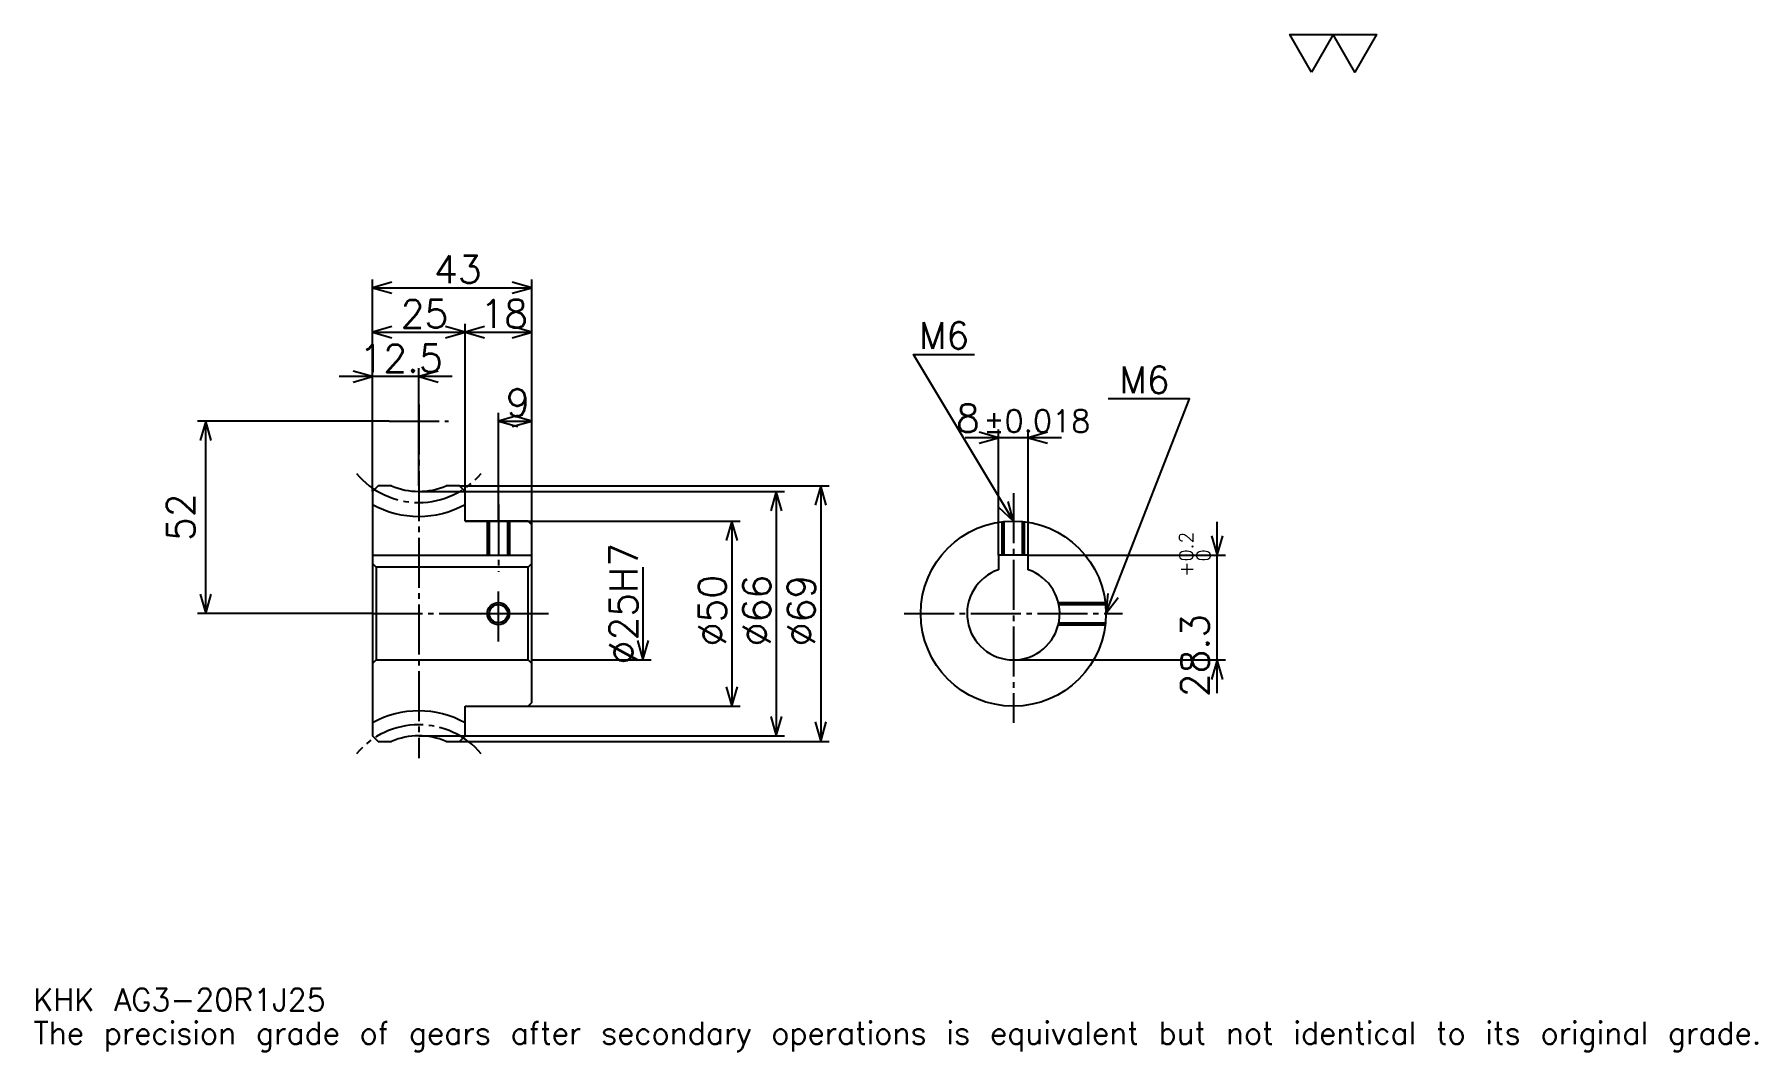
# Model space of a CAD drawing. Extents: x 15 to 480, y 6 to 280.
import ezdxf

# ---------------------------------------------------------------- set-up
doc = ezdxf.new("R2010")
doc.units = 0
doc.linetypes.add('DASHDOT', pattern=[18, 13.5, -1.5, 1.5, -1.5])
doc.layers.get('0').update_dxf_attribs({"linetype": 'CONTINUOUS'})
doc.layers.add('DASHDOT', color=6, linetype='DASHDOT')
doc.styles.add('KANJI', font='TXT', dxfattribs={"bigfont": 'BIGFONT'})

msp = doc.modelspace()

# ---------------------------------------------------------------- linework, layer by layer
at = {"color": 5}
for p, q in [((106.5, 158.25), (106.5, 214)), ((149.5, 158.25), (149.5, 214)), ((106.5, 211.75), (149.5, 211.75)), ((131.5, 158.25), (131.5, 202)), ((106.5, 199.75), (131.5, 199.75)), ((131.5, 199.75), (149.5, 199.75)), ((128, 187.75), (97.5, 187.75)), ((119, 158.25), (119, 190)), ((140.5, 158.25), (140.5, 178)), ((111, 175.75), (59.25, 175.75)), ((61.5, 123.75), (61.5, 175.75)), ((140.5, 175.75), (149.5, 175.75)), ((275.5, 139.550003), (275.5, 173.5)), ((283.5, 139.550003), (283.5, 173.5)), ((292.5, 171.25), (266.5, 171.25)), ((106.5, 156.75), (106.5, 158.25)), ((130, 158.25), (149.5, 158.25)), ((131.5, 156.75), (131.5, 158.25)), ((140.5, 148.75), (140.5, 158.25)), ((140.5, 148.75), (140.5, 158.25)), ((149.5, 158.25), (229.75, 158.25)), ((149.5, 147.75), (149.5, 158.25)), ((227.5, 158.25), (227.5, 89.25)), ((119, 156.75), (149.5, 156.75)), ((149.5, 156.75), (217.75, 156.75)), ((215.5, 156.75), (215.5, 90.75)), ((131.5, 148.75), (149.5, 148.75)), ((149.5, 148.75), (205.75, 148.75)), ((203.5, 148.75), (203.5, 98.75)), ((334.5, 102.25), (334.5, 148.550003)), ((283.5, 139.550003), (336.75, 139.550003)), ((179.5, 136.25), (179.5, 111.25)), ((106.5, 123.75), (59.25, 123.75)), ((149.5, 111.25), (181.75, 111.25)), ((279.5, 111.25), (336.75, 111.25)), ((131.5, 98.75), (149.5, 98.75)), ((149.5, 98.75), (205.75, 98.75)), ((119, 90.75), (149.5, 90.75)), ((130, 89.25), (149.5, 89.25)), ((149.5, 90.75), (217.75, 90.75)), ((149.5, 89.25), (229.75, 89.25))]:
    msp.add_line(p, q, dxfattribs=at)
at = {"color": 4}
for p, q in [((106.5, 139.550003), (149.5, 139.550003)), ((149.5, 137.25), (148.5, 136.25)), ((106.5, 110.25), (107.5, 111.25)), ((149.5, 110.25), (148.5, 111.25))]:
    msp.add_line(p, q, dxfattribs=at)
at = {"color": 7}
msp.add_lwpolyline([(360, 270), (354.149994, 280.140015), (377.549988, 280.140015), (371.700012, 270), (365.850006, 280.140015), (360, 270)], dxfattribs=at)
at = {"color": 5}
for points in [[(111.75, 213.25), (106.5, 211.75), (111.75, 210.25)], [(144.25, 210.25), (149.5, 211.75), (144.25, 213.25)], [(111.75, 201.25), (106.5, 199.75), (111.75, 198.25)], [(126.25, 198.25), (131.5, 199.75), (126.25, 201.25)], [(136.75, 201.25), (131.5, 199.75), (136.75, 198.25)], [(144.25, 198.25), (149.5, 199.75), (144.25, 201.25)], [(279.5, 148.75), (252.5, 193.75), (269, 193.75)], [(101.25, 186.25), (106.5, 187.75), (101.25, 189.25)], [(124.25, 189.25), (119, 187.75), (124.25, 186.25)], [(304.5, 123.75), (327, 181.75), (305.100006, 181.75)], [(145.75, 177.25), (140.5, 175.75), (145.75, 174.25)], [(144.25, 174.25), (149.5, 175.75), (144.25, 177.25)], [(63, 170.5), (61.5, 175.75), (60, 170.5)], [(270.25, 169.75), (275.5, 171.25), (270.25, 172.75)], [(288.75, 172.75), (283.5, 171.25), (288.75, 169.75)], [(229, 153), (227.5, 158.25), (226, 153)], [(217, 151.5), (215.5, 156.75), (214, 151.5)], [(275.512665, 152.480103), (279.5, 148.75), (278.085144, 154.02359)], [(205, 143.5), (203.5, 148.75), (202, 143.5)], [(333, 144.800003), (334.5, 139.550003), (336, 144.800003)], [(60, 129), (61.5, 123.75), (63, 129)], [(305.000305, 129.187119), (304.5, 123.75), (307.797241, 128.102097)], [(178, 116.5), (179.5, 111.25), (181, 116.5)], [(336, 106), (334.5, 111.25), (333, 106)], [(202, 104), (203.5, 98.75), (205, 104)], [(214, 96), (215.5, 90.75), (217, 96)], [(226, 94.5), (227.5, 89.25), (229, 94.5)]]:
    msp.add_lwpolyline(points, dxfattribs=at)
at = {"color": 4}
for points in [[(111.600677, 158.25), (108, 158.25), (106.5, 156.75), (106.5, 110.25)], [(131.5, 148.75), (131.5, 156.75), (130, 158.25), (126.399323, 158.25)], [(131.5, 98.75), (148.5, 98.75), (149.5, 99.75), (149.5, 147.75), (148.5, 148.75), (131.5, 148.75)], [(137.5, 148.75), (137.5, 139.550003)], [(138.040009, 148.75), (138.040009, 139.550003)], [(142.959991, 148.75), (142.959991, 139.550003)], [(143.5, 148.75), (143.5, 139.550003)], [(276.5, 139.550003), (276.5, 148.569351)], [(277.039978, 139.550003), (277.039978, 148.628677)], [(281.960022, 139.550003), (281.960022, 148.628677)], [(282.5, 139.550003), (282.5, 148.569351)], [(283.5, 135.592712), (283.5, 139.550003), (275.5, 139.550003), (275.5, 135.592712)], [(106.5, 137.25), (107.5, 136.25), (107.5, 111.25), (148.5, 111.25), (148.5, 136.25), (107.5, 136.25)], [(291.634644, 126.75), (304.319336, 126.75)], [(291.755554, 126.209999), (304.378662, 126.209999)], [(291.755554, 121.290001), (304.378662, 121.290001)], [(291.634644, 120.75), (304.319336, 120.75)], [(106.5, 110.25), (106.5, 90.75), (108, 89.25), (111.600677, 89.25)], [(126.399323, 89.25), (130, 89.25), (131.5, 90.75), (131.5, 98.75)]]:
    msp.add_lwpolyline(points, dxfattribs=at)
for centre, radius in [((279.5, 123.75), 25), ((140.5, 123.75), 2.46)]:
    msp.add_circle(centre, radius, dxfattribs=at)
at = {"color": 7}
msp.add_circle((140.5, 123.75), 3, dxfattribs=at)
at = {"color": 4}
for centre, radius, start, end in [((119, 175.75), 19, 247.08045793, 292.91954207), ((119, 175.75), 25.75, 240.95890009, 299.04109991), ((279.5, 123.75), 12.5, 108.66292518, 71.33707482), ((119, 71.75), 25.75, 60.95890009, 119.04109991), ((119, 71.75), 19, 67.08045793, 112.91954207)]:
    msp.add_arc(centre, radius, start, end, dxfattribs=at)
at = {"layer": 'DASHDOT', "color": 7}
for p, q in [((119, 180.25), (119, 84.75)), ((111, 175.75), (127, 175.75)), ((279.5, 156.25), (279.5, 94.25)), ((106.5, 123.75), (154, 123.75)), ((250, 123.75), (309, 123.75))]:
    msp.add_line(p, q, dxfattribs=at)
for points in [[(140.5, 153.25), (140.5, 135.050003)], [(140.5, 116.25), (140.5, 131.25)], [(133, 123.75), (148, 123.75)]]:
    msp.add_lwpolyline(points, dxfattribs=at)
for centre, start, end in [((119, 175.75), 219.99999848, 320.00000152), ((119, 71.75), 39.99999848, 140.00000152)]:
    msp.add_arc(centre, 22, start, end, dxfattribs=at)

# ---------------------------------------------------------------- texts
at = {"color": 7, "style": 'KANJI'}
for s, height, p in [('43', 7.5, (123.125, 212.949997)), ('25', 7.5, (114.125, 200.949997)), ('18', 7.5, (135.625, 200.949997)), ('M6', 7.2, (254, 195.25)), ('12.5', 7.5, (103, 188.949997)), ('M6', 7.2, (308.100006, 183.25)), ('9', 7.5, (142.5625, 176.949997)), ('8', 7.5, (264.018494, 172.75)), ('%%p0.018', 6, (271.442596, 172.75)), ('KHK AG3-20R1J25', 6, (15, 16.5)), ('The precision grade of gears after secondary operations is equivalent but not identical to its original grade.', 6, (15, 7.5))]:
    msp.add_text(s, height=height, dxfattribs=at).set_placement(p)
for s, height, p in [('52', 7.5, (58.5, 143.375)), ('0.2', 3.75, (328.049988, 137.847778)), ('%%c25H7', 7.5, (178, 110.0625)), ('0', 3.75, (332.700012, 137.847778)), ('+', 3.75, (328.049988, 133.647781)), ('%%c50', 7.5, (202, 114.9375)), ('%%c66', 7.5, (214, 114.9375)), ('%%c69', 7.5, (226, 114.9375)), ('28.3', 7.5, (332.25, 101.184814))]:
    msp.add_text(s, height=height, rotation=90, dxfattribs=at).set_placement(p)

doc.saveas('drawing.dxf')
